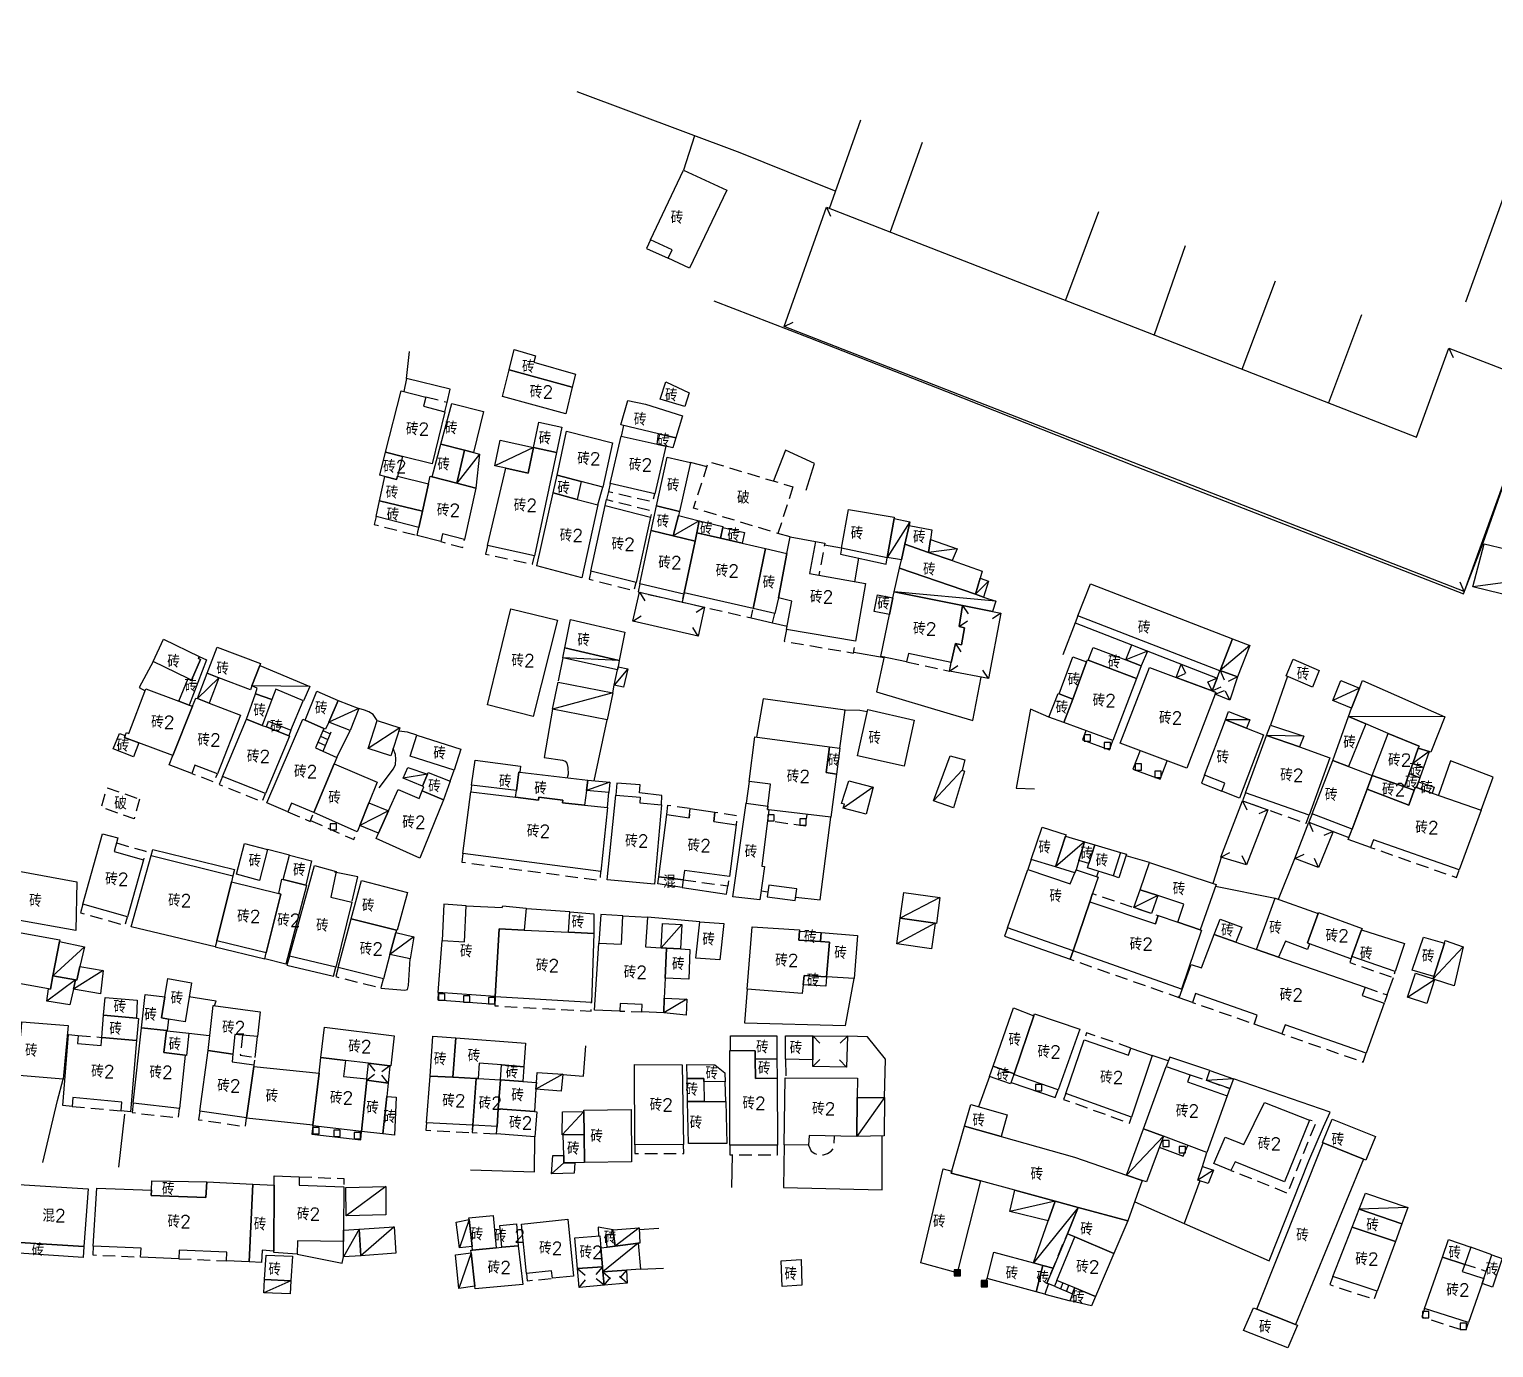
# Model space of a CAD drawing. Header units: millimetres. Extents: x 51 to 1261, y 60 to 1114.
# Drawn here: x 487.1 to 720, y 734.9 to 944.6 of the extents above; entities that cross this region are included whole.
import ezdxf

# ---------------------------------------------------------------- set-up
doc = ezdxf.new("R2010")
doc.units = ezdxf.units.MM
doc.linetypes.add('X5', pattern=[3, 2, -1])
doc.layers.add('JMD', color=6, linetype='Continuous')
doc.layers.get('0').off()
doc.styles.add('HZ', font='rs.shx', dxfattribs={"width": 0.8, "bigfont": 'hztxt.shx'})
doc.linetypes.add('443', pattern='A,9.4,[169,AAA.SHX,S=1,R=0,X=0,Y=0.15],0.6', length=10)

# ---------------------------------------------------------------- blocks, each defined once
blk = doc.blocks.new('gc291')
blk.add_lwpolyline([(-0.5, -0.5), (0.5, -0.5), (0.5, 0.5), (-0.5, 0.5), (-0.5, -0.5)])
blk = doc.blocks.new('*U16')
at = {"linetype": 'Continuous'}
for points in [[(0, 0), (0.5, 0.5), (-0.5, 0.5)], [(0, 0), (-0.5, 0.5), (-0.5, -0.5)], [(0, 0), (-0.5, -0.5), (0.5, -0.5)], [(0, 0), (0.5, -0.5), (0.5, 0.5)]]:
    blk.add_solid(points, dxfattribs=at)
blk = doc.blocks.new('gc002')
blk.add_lwpolyline([(-0.5, -0.5), (0.5, -0.5), (0.5, 0.5), (-0.5, 0.5), (-0.5, -0.5)])
at = {"linetype": 'Continuous'}
blk.add_blockref('*U16', (0, 0), dxfattribs=at)

msp = doc.modelspace()

# ---------------------------------------------------------------- linework, layer by layer
at = {"layer": 'JMD', "color": 6, "linetype": '443', "flags": 128}
for points in [[(596, 901.44), (611.07, 895.61), (632.96, 887.04), (663.25, 875.03), (715.18, 854.84), (718.28, 862.95), (729.06, 893.54), (738.21, 919.08), (744.7, 937.67), (724.79, 944.64)], [(574.17, 934.75), (600.1, 925.05), (615.35, 918.88)], [(614.39, 916.15), (619.36, 930.25)], [(592.89, 927.7), (591.16, 922.23)], [(629.1, 926.64), (624, 912.41)], [(722.4, 920.5), (715.5, 901.22)], [(657.12, 915.61), (651.89, 901.53)], [(670.9, 910.18), (665.98, 896.04)], [(679.98, 890.58), (685.26, 904.64)], [(698.92, 899.21), (693.71, 885.23)], [(547.12, 889.1), (547.59, 893.37)], [(553.57, 885.26), (554.06, 887.4), (547.12, 889.1), (546.69, 887.04)], [(581.62, 881.63), (581.26, 879.93)], [(594.89, 875.04), (592.25, 875.73)], [(610.64, 871.35), (611.99, 875.59), (607.37, 877.67), (605.44, 872.79)], [(577.53, 868.97), (578.34, 871.81)], [(579.21, 871.1), (578.93, 869.85)], [(608.1, 863.91), (606.16, 864.45)], [(616.27, 862.13), (613.55, 862.59)], [(618.4, 856.76), (619.01, 860.52)], [(605.29, 850.25), (607.64, 849.71)], [(653.41, 850.22), (651.48, 845.16)], [(618.23, 845.57), (623.07, 844.72)], [(506.81, 844.08), (504.59, 839.95), (505.56, 839.43)], [(571.98, 844.68), (571.24, 840.98)], [(623.04, 844.85), (621.85, 839.23), (633.55, 835.76), (637.17, 834.68), (638.49, 841.59)], [(687.16, 841.72), (684.48, 833.94)], [(579.91, 839.11), (580.15, 840.29)], [(528.73, 833.17), (530.69, 837.8)], [(542.46, 834.69), (541.82, 835.65), (541.12, 836.05), (540.41, 836.35), (539.54, 836.61)], [(570.35, 836.48), (569.02, 828.81), (571.91, 828.38), (572.34, 828.22), (572.61, 827.89), (572.75, 827.22), (572.8, 826.17), (572.68, 825.58)], [(616.03, 830.27), (616.86, 836.32), (603.82, 838.14), (602.77, 832.03)], [(620.36, 836.09), (619.17, 836.31), (616.71, 836.34)], [(649.26, 835.22), (646.34, 836.52), (644.03, 823.95), (646.98, 823.82)], [(576.97, 825.12), (579.04, 834.8)], [(536.03, 828.81), (538.17, 833.08)], [(548.77, 832.34), (547.28, 832.84), (545.89, 833.01)], [(542.79, 824.01), (545.06, 827.01), (545.35, 827.71), (545.44, 828.52), (545.38, 829.28), (545, 830.22)], [(554.05, 825.03), (554.67, 826.82)], [(717.95, 820.43), (719.9, 825.67), (713.1, 828.27), (711.17, 822.82)], [(557.44, 824.4), (557.34, 823.37)], [(587.63, 821.3), (587.72, 822.77), (584.16, 823.2), (584.26, 824.47), (580.54, 824.74), (580.38, 822.83)], [(601.57, 824.99), (601.14, 821.52)], [(579.08, 820.85), (579.3, 823.24)], [(608.99, 806.62), (612.87, 806.18), (614.56, 819.3)], [(528.49, 813.28), (525.01, 814.16)], [(646.43, 812.57), (645.89, 810.98)], [(665.24, 812.09), (661.53, 813.19)], [(676.69, 813.04), (675.33, 808.75)], [(685.75, 806.26), (688.35, 812.76)], [(538.45, 805.95), (539.37, 809.81), (535.67, 810.59)], [(656.89, 809.87), (657.15, 810.69)], [(590.96, 808.15), (597.98, 807.09), (598.19, 808.36)], [(675.74, 808.36), (685.23, 806.44)], [(603.49, 807.58), (604.57, 807.46)], [(556.6, 805.2), (553.03, 805.47), (552.79, 799.72)], [(573.09, 804.27), (566.22, 804.76)], [(581.5, 803.6), (578.01, 803.83), (577.71, 799.26)], [(593.74, 802.66), (585.41, 803.42)], [(543.05, 792.14), (546.82, 791.82), (547.26, 791.93), (547.45, 792.52), (547.69, 796.76)], [(601.28, 791.98), (600.87, 786.61), (616.89, 786.2), (618.29, 793.68)], [(703.02, 791.04), (704.01, 793.8)], [(516.58, 789.34), (516.84, 790.06), (512.49, 790.73)], [(512.51, 784.94), (515.75, 784.58)], [(523.03, 781.1), (523.43, 784.41)], [(571.9, 778.4), (575.25, 778.13), (575.63, 782.94)], [(623.1, 774.71), (623.29, 780.84), (620.42, 784.4), (617.23, 784.49)], [(607.36, 780.82), (607.4, 778.16)], [(668.22, 780.54), (665.69, 781.41)], [(674.85, 779.02), (668.45, 781.17), (667.9, 779.68)], [(639.8, 778.06), (638.07, 773.26)], [(662.89, 758.13), (684.25, 748.74), (690.57, 764.66), (692.92, 770.07), (693.98, 772.4), (678.57, 777.7)], [(489.27, 764.4), (491.62, 774.23), (492.5, 777.62)], [(597.86, 774.09), (597.78, 777.23)], [(502.3, 772.09), (501.31, 763.67)], [(557.27, 763.2), (567.48, 762.9), (567.51, 768.48)], [(622.74, 760.05), (622.74, 768.6)], [(607.13, 767.21), (607.04, 760.44), (622.74, 760.05)], [(598.88, 765.62), (598.78, 760.41)], [(673.65, 763.77), (674.35, 765.97)], [(673.22, 761.49), (670.77, 754.67)], [(579.97, 753.68), (577.6, 754.1), (577.62, 752.71)], [(587.23, 753.88), (584.09, 753.69)], [(529.74, 749.79), (536.87, 748.36), (537.07, 749.38)], [(719.69, 749.71), (716.32, 750.9)], [(584.25, 747.45), (587.95, 747.61)], [(638.99, 745.13), (639.42, 745.92)], [(648.6, 743.46), (652.63, 742.41)]]:
    msp.add_lwpolyline(points, dxfattribs=at)
at = {"layer": 'JMD', "color": 6, "linetype": 'Continuous', "flags": 128}
for points in [[(598.02, 919.07), (592.12, 906.62), (588.69, 908.21), (589.33, 909.56), (585.9, 911.15), (591.16, 922.23)], [(573.45, 887.7), (563.43, 890.48), (564.22, 893.72), (567.64, 892.72), (567.34, 891.67), (573.96, 889.77)], [(573.45, 887.7), (572.42, 883.45), (562.4, 886.23), (563.43, 890.48)], [(546.46, 876.71), (543.79, 877.37), (546.25, 887.15), (550.18, 886.14), (549.82, 884.68), (553.21, 883.8), (551.19, 875.54)], [(592.06, 886.8), (591.36, 884.62), (587.45, 885.8), (588.33, 888.58)], [(557.76, 877.3), (556.32, 877.68), (552.55, 878.66), (554.31, 885.11), (559.35, 883.83)], [(589.94, 879.65), (587.19, 880.3), (581.18, 881.74), (582.31, 885.58), (585.09, 884.99), (590.97, 883.13)], [(570.96, 877.31), (567.3, 878.09), (568.14, 882.14), (571.81, 881.36)], [(574.87, 872.71), (571.05, 873.7), (572.56, 880.73), (579.85, 878.84), (578.34, 871.81)], [(589.94, 879.65), (589.47, 878.08), (588.34, 878.33), (586.97, 878.64), (587.19, 880.3)], [(556.32, 877.68), (555.12, 872.42), (551.19, 873.45), (552.55, 878.66)], [(570.96, 877.31), (567.44, 860.9), (560, 862.52), (562.92, 874.81), (566.45, 874.04), (567.3, 878.09)], [(567.3, 878.09), (566.45, 874.04), (562.92, 874.81), (561.16, 875.19), (561.98, 879.3)], [(586.97, 878.64), (588.34, 878.33), (586.59, 870.77), (579.5, 872.37), (581.26, 879.93)], [(546.46, 876.71), (545.68, 873.56), (545.54, 873.03), (543.67, 873.49), (542.88, 873.69), (543.79, 877.37)], [(557.76, 877.3), (558.73, 877.05), (558.12, 871.64), (555.12, 872.42), (556.32, 877.68)], [(590.53, 867.96), (586.86, 868.82), (588.57, 876.59), (592.25, 875.73)], [(550.6, 872.36), (549.64, 868.01), (542.81, 869.61), (543.67, 873.49), (545.54, 873.03), (545.68, 873.56)], [(551.19, 873.45), (555.12, 872.42), (558.12, 871.64), (556.33, 863.5), (552.84, 864.41), (552.56, 863.14), (548.79, 864.12), (549.07, 865.39), (549.64, 868.01), (550.6, 872.36), (550.86, 873.53)], [(574.87, 872.71), (574.26, 869.86), (570.45, 870.89), (571.05, 873.7)], [(574.26, 869.86), (577.53, 868.97), (574.99, 857.36), (567.84, 859.3), (570.45, 870.89)], [(549.64, 868.01), (549.07, 865.39), (542.27, 867.16), (542.81, 869.61)], [(585.91, 867.06), (583.6, 856.62), (576.41, 858.43), (578.71, 868.88)], [(590.53, 867.96), (590.36, 867.31), (589.52, 864.06), (586, 864.89), (586.86, 868.82)], [(593.66, 866.47), (593.26, 864.53), (592.99, 863.24), (589.52, 864.06), (590.36, 867.31)], [(597.39, 865.39), (597.03, 863.68), (593.26, 864.53), (593.66, 866.47), (597.42, 865.56)], [(624.62, 866.8), (623.53, 860.6), (623.52, 860.57), (616.27, 862.13), (617.41, 868.28), (624.67, 867.06)], [(627.02, 865.69), (626.35, 862.73), (625.79, 860.27), (623.53, 860.6), (624.62, 866.8), (627.15, 866.29)], [(589.52, 864.06), (592.99, 863.24), (591.26, 854.98), (591.22, 854.78), (584.22, 856.41), (586, 864.89)], [(597.03, 863.68), (600.49, 862.89), (604.21, 862.05), (602.21, 852.49), (591.26, 854.98), (592.99, 863.24), (593.26, 864.53)], [(600.49, 862.89), (597.03, 863.68), (597.39, 865.39), (600.85, 864.59)], [(606.27, 854.22), (607.6, 861.28), (608.1, 863.91), (612.13, 863.16), (611.19, 858.05), (620.09, 856.46), (618.52, 847.29), (607.54, 849.17), (608.4, 853.68)], [(630.41, 863.47), (630.12, 861.42), (626.35, 862.73), (627.02, 865.69), (630.62, 865)], [(607.6, 861.28), (606.27, 854.22), (605.65, 851.7), (602.21, 852.49), (604.21, 862.05)], [(630.12, 861.42), (633.89, 860.12), (638.66, 858.47), (638.32, 857.33), (637.57, 854.78), (625.49, 858.93), (625.79, 860.27), (626.35, 862.73)], [(633.89, 860.12), (630.12, 861.42), (630.41, 863.47), (634.67, 861.98)], [(736.22, 858.56), (734.43, 851.62), (716.67, 855.95), (718.46, 862.8)], [(637.57, 854.78), (638.87, 854.33), (640.82, 853.66), (640.27, 852.02), (635.52, 852.97), (624.63, 855.14), (625.49, 858.93)], [(638.87, 854.33), (637.57, 854.78), (638.32, 857.33), (639.63, 856.85)], [(624.44, 854.21), (623.89, 851.56), (621.44, 852.05), (621.99, 854.7)], [(635.52, 852.97), (634.98, 849.62), (635.82, 849.44), (635.36, 846.73), (634.37, 846.92), (633.72, 843.92), (626.91, 845.37), (626.62, 844), (622.52, 844.88), (623.89, 851.56), (624.44, 854.21), (624.63, 855.14)], [(678.46, 847.66), (676.47, 842.63), (676.44, 842.57), (653.85, 851.33), (655.87, 856.43)], [(571.14, 850.67), (567.26, 835.34), (560, 837.2), (563.72, 852.48)], [(580.94, 844.22), (572.3, 846.27), (573.21, 850.77), (581.85, 848.72)], [(514.16, 844.88), (514.05, 844.55), (514.37, 844.39), (512.94, 841.1), (512.38, 841.37), (506.81, 844.08), (508.47, 847.62)], [(679.21, 841.62), (676.47, 842.63), (678.46, 847.66), (681.19, 846.61)], [(523.79, 843.45), (522.53, 840.19), (522.29, 839.58), (517.29, 841.48), (515.41, 842.2), (517.01, 846.36), (523.9, 843.74)], [(580.94, 844.22), (580.75, 843.25), (580.65, 842.76), (571.98, 844.68), (572.3, 846.27)], [(661.49, 844.32), (663.94, 843.39), (663.16, 841.36), (655.49, 844.27), (656.26, 846.31)], [(663.94, 843.39), (661.49, 844.32), (662.41, 846.72), (664.94, 845.74)], [(512.56, 837.15), (510.91, 837.77), (512.38, 841.37), (512.94, 841.1), (514.37, 844.39), (514.05, 844.55), (514.16, 844.88), (515.32, 844.32)], [(525.69, 838.03), (523.12, 838.95), (523.39, 839.81), (522.53, 840.19), (523.79, 843.45), (531.76, 840.08), (530.71, 837.84), (526.36, 839.68)], [(580.65, 842.76), (580.75, 843.25), (582.28, 842.91), (581.61, 840), (580.15, 840.29)], [(655.24, 844), (653.04, 838.09), (650.9, 838.92), (653.07, 844.84)], [(655.49, 844.27), (663.16, 841.36), (659.43, 831.49), (651.64, 834.35), (653.04, 838.09), (655.24, 844), (655.36, 844.32)], [(669.47, 841.54), (675.18, 839.39), (675.79, 839.16), (675.67, 838.86), (671.17, 827.11), (660.59, 831.1), (665.26, 843.13)], [(692.23, 842.64), (691.17, 839.97), (686.97, 841.81), (688.1, 844.44)], [(517.29, 841.48), (515.74, 837.47), (513.86, 838.18), (515.41, 842.2)], [(579.91, 839.11), (579.04, 834.8), (570.35, 836.48), (571.2, 840.79)], [(698.64, 839.82), (697.38, 836.63), (694.39, 837.9), (695.66, 841.08)], [(709.72, 829.74), (707.98, 830.29), (708.09, 830.6), (703.18, 832.62), (699.62, 834.15), (696.87, 835.34), (697.38, 836.63), (698.64, 839.82), (699.13, 841.06), (712.18, 835.27), (709.96, 829.66)], [(510.91, 837.77), (512.56, 837.15), (513.1, 836.95), (509.98, 829.1), (504.54, 831.13), (502.27, 831.97), (502.39, 832.3), (502.57, 832.81), (502.95, 832.62), (505.67, 839.72)], [(513.86, 838.18), (515.74, 837.47), (520.74, 835.56), (517.04, 826.23), (513.48, 827.58), (512.96, 826.28), (509.4, 827.64), (509.98, 829.1), (513.1, 836.95), (513.62, 838.27)], [(525.69, 838.03), (524.19, 833.91), (521.66, 834.92), (523.12, 838.95)], [(536.25, 837.88), (534.74, 834.45), (534.25, 833.31), (533.97, 833.44), (531, 834.77), (532.85, 839.34)], [(650.9, 838.92), (653.04, 838.09), (651.64, 834.35), (649.26, 835.22), (650.72, 838.99)], [(534.74, 834.45), (536.25, 837.88), (539.54, 836.61), (538.17, 833.08)], [(627.84, 834.77), (626.21, 827.43), (618.81, 829.08), (620.44, 836.42)], [(680.68, 833.45), (677.31, 834.78), (677.82, 836.14), (681.19, 834.81)], [(524.19, 833.91), (524.83, 833.66), (528.38, 832.25), (528.52, 832.19), (524.71, 823.09), (517.85, 825.81), (521.66, 834.92)], [(528.38, 832.25), (524.83, 833.66), (525.18, 834.58), (528.73, 833.17)], [(531, 834.77), (533.97, 833.44), (532.66, 830.35), (536.03, 828.81), (535.62, 827.82), (532.37, 820.04), (528.83, 821.57), (528.24, 820.19), (524.93, 821.62), (530.65, 834.93)], [(546.05, 833.53), (544.63, 829.07), (541.04, 830.23), (542.46, 834.69)], [(680.68, 833.45), (683.36, 832.4), (679.55, 822.35), (676.76, 823.45), (677.24, 824.72), (673.98, 826), (677.31, 834.78)], [(689.07, 830.49), (683.84, 832.33), (684.48, 833.94), (689.8, 832.18)], [(699.62, 834.15), (696.88, 827.38), (694.37, 828.33), (696.87, 835.34)], [(502.39, 832.3), (502.27, 831.97), (504.54, 831.13), (503.73, 828.9), (500.46, 830.17), (501.49, 832.6)], [(555.76, 830.15), (554.67, 826.82), (547.68, 829), (548.77, 832.34)], [(614.38, 830.5), (613.84, 826.4), (615.49, 826.17), (614.56, 819.3), (604.71, 820.51), (604.48, 820.54), (604.55, 821.07), (605, 824.56), (601.57, 824.99), (602.5, 832.07)], [(689.07, 830.49), (693.93, 828.78), (690.61, 819.66), (680.52, 823.21), (683.84, 832.33)], [(707.98, 830.29), (707.1, 827.83), (706.54, 826.25), (705.79, 824.14), (700.66, 825.96), (703.18, 832.62), (708.09, 830.6)], [(615.49, 826.17), (613.84, 826.4), (614.38, 830.5), (616.03, 830.27)], [(635.84, 826.64), (634.07, 820.79), (630.91, 821.9), (633.56, 829.07), (635.86, 828.43), (635.45, 826.78)], [(709.72, 829.74), (708.82, 827.22), (707.1, 827.83), (707.98, 830.29)], [(541.14, 821.61), (539.67, 818.01), (539.26, 817), (532.37, 820.04), (535.62, 827.82), (542.47, 824.88)], [(550.45, 826.14), (549.67, 824.25), (546.56, 825.54), (547.31, 827.24)], [(565.13, 826.45), (564.95, 826.47), (564.59, 823.56), (557.44, 824.4), (558.04, 828.4), (565.25, 827.43)], [(696.88, 827.38), (700.66, 825.96), (699.84, 823.77), (697.44, 817.42), (691.08, 819.83), (694.37, 828.33)], [(708.82, 827.22), (708.22, 825.55), (706.54, 826.25), (707.1, 827.83)], [(552.97, 822.05), (549.61, 823.48), (549.88, 824.16), (549.67, 824.25), (550.45, 826.14), (550.55, 826.4), (554.05, 825.03)], [(565.13, 826.45), (575.94, 825.2), (575.72, 823.54), (575.41, 821.23), (571.92, 821.59), (571.97, 822.04), (568.16, 822.5), (568.11, 822.04), (564.46, 822.49), (564.59, 823.56), (564.95, 826.47)], [(575.72, 823.54), (575.94, 825.2), (579.46, 824.91), (579.3, 823.24)], [(621.3, 824.11), (620.17, 819.8), (616.55, 820.73), (616.77, 821.38), (616.28, 821.49), (617.44, 825.11)], [(705.79, 824.14), (707.33, 823.6), (706.47, 821.24), (699.84, 823.77), (700.66, 825.96)], [(708.22, 825.55), (708.01, 824.95), (707.69, 824.04), (707.51, 824.11), (707.33, 823.6), (705.79, 824.14), (706.54, 826.25)], [(710.2, 823.16), (707.69, 824.04), (708.01, 824.95), (710.49, 824.08)], [(549.61, 823.48), (552.97, 822.05), (549.22, 812.8), (542.28, 815.91), (542.66, 816.75), (544.25, 820.33), (545.76, 823.74), (549.14, 822.31)], [(564.46, 822.49), (568.11, 822.04), (568.16, 822.5), (571.97, 822.04), (571.92, 821.59), (575.41, 821.23), (579.08, 820.85), (578.03, 810.67), (556.09, 813.56), (557.34, 823.37)], [(587.63, 821.3), (586.55, 808.68), (579.01, 809.36), (580.38, 822.83), (584.28, 822.5), (584.2, 821.59)], [(707.69, 824.04), (710.2, 823.16), (717.95, 820.43), (714.48, 810.93), (700.86, 815.73), (700.4, 814.51), (696.82, 815.77), (697.44, 817.42), (699.84, 823.77), (706.47, 821.24), (707.33, 823.6), (707.51, 824.11)], [(544.25, 820.33), (542.66, 816.75), (539.67, 818.01), (541.14, 821.61)], [(591.11, 809.33), (587.24, 809.84), (588.48, 819.75), (592.04, 819.22), (592.23, 820.71), (596.14, 820.13), (595.95, 818.64), (599.51, 818.11), (598.45, 809.87), (591.29, 810.82)], [(604.55, 821.07), (604.48, 820.54), (604.71, 820.51), (603.6, 811.53), (604.02, 811.48), (603.3, 806.16), (599, 806.64), (601.14, 821.52)], [(651.91, 816.28), (650.27, 811.42), (646.43, 812.57), (648.18, 817.74), (652, 816.53)], [(505.29, 812.54), (502.74, 803.46), (495.64, 805.46), (498.79, 816.68), (501.22, 816.04), (500.61, 813.86)], [(525.01, 814.16), (523.74, 809.25), (520.1, 810.23), (521.37, 815.14)], [(654.9, 815.4), (654.03, 812.44), (653.59, 810.96), (653.39, 810.48), (650.27, 811.42), (651.91, 816.28)], [(656.56, 814.91), (655.61, 811.97), (654.03, 812.44), (654.9, 815.4)], [(655.61, 811.97), (656.56, 814.91), (660.64, 813.7), (659.44, 809.98), (655.38, 811.24)], [(519.27, 809.04), (516.93, 799.66), (516.69, 798.69), (503.34, 801.9), (506.52, 813.24), (519.5, 810)], [(531.08, 808.49), (527.49, 809.43), (528.49, 813.28), (532.03, 812.36)], [(494.71, 809.05), (494.54, 801.3), (485.07, 803.01), (485.23, 810.76)], [(538.43, 805.79), (535.86, 795.47), (528.5, 797.21), (532.51, 811.61), (535.94, 810.67), (535.08, 806.62)], [(653.39, 810.48), (653.59, 810.96), (657.08, 809.8), (656.19, 807.17), (655.74, 805.85), (653.1, 798.05), (642.67, 801.72), (645.89, 810.98), (652.65, 808.74)], [(673.3, 801.42), (669.75, 802.61), (670.7, 805.47), (666.56, 806.84), (663.74, 807.77), (665.24, 812.09), (675.82, 808.59)], [(526.79, 807.16), (527.15, 807.07), (524.82, 797.73), (516.93, 799.66), (519.27, 809.04)], [(527.49, 809.43), (531.08, 808.49), (531.23, 808.45), (527.93, 795.94), (524.58, 796.76), (524.82, 797.73), (527.15, 807.07), (526.79, 807.16), (527.28, 809.48)], [(545.51, 801.37), (538.33, 803.15), (539.97, 809.23), (547.26, 807.31), (545.65, 801.34)], [(591.11, 809.33), (590.96, 808.15), (587.09, 808.7), (587.24, 809.84)], [(631.15, 802.44), (625.61, 803.24), (626.16, 807.33), (631.93, 806.55), (631.38, 802.41)], [(669.75, 802.61), (673.3, 801.42), (673.52, 801.35), (670.34, 791.98), (653.1, 798.05), (655.74, 805.85), (666.17, 802.34), (666.62, 803.67)], [(666.56, 806.84), (665.58, 804.02), (662.77, 804.96), (663.74, 807.77)], [(692.05, 804.02), (690.34, 799.31), (690.7, 799.18), (690.34, 798.29), (686.84, 799.59), (685.76, 797.06), (682.25, 798.28), (685.23, 806.44)], [(565.83, 801.36), (561.84, 801.55), (561.23, 790.78), (552.17, 791.44), (552.79, 799.72), (556.35, 799.47), (556.6, 805.2), (562.32, 804.93), (562.43, 805.23), (566.15, 804.87)], [(576.88, 800.83), (572.88, 801.02), (573.09, 804.27), (576.92, 803.94)], [(587.6, 798.55), (588.45, 798.5), (588.24, 793.72), (588.1, 790.52), (588, 788.19), (584.51, 788.33), (584.56, 789.53), (581.06, 789.68), (581.01, 788.48), (577.02, 788.64), (577.71, 799.26), (581.28, 799.1), (581.5, 803.6), (585.41, 803.42), (585.09, 798.69)], [(698.95, 801.4), (697.41, 797.16), (697.27, 796.76), (690.7, 799.18), (690.34, 799.31), (692.05, 804.02), (692.1, 804.18), (699.03, 801.63)], [(491.93, 799.54), (490.9, 794.1), (490.5, 791.95), (490.2, 792), (483.71, 793.16), (485.24, 801.05), (491.97, 799.79)], [(545.51, 801.37), (545.41, 800.98), (544.47, 797.47), (543.44, 793.59), (536.26, 795.4), (538.33, 803.15)], [(544.47, 797.47), (545.41, 800.98), (548.28, 800.27), (547.69, 796.76)], [(565.83, 801.36), (572.88, 801.02), (576.88, 800.83), (576.5, 789.85), (561.22, 790.72), (561.23, 790.78), (561.84, 801.55)], [(590.69, 798.37), (588.45, 798.5), (587.6, 798.55), (587.8, 802.4), (590.89, 802.22)], [(597.57, 802.39), (596.95, 796.62), (593.12, 796.89), (593.74, 802.66)], [(609.59, 801.17), (609.48, 799.74), (612.91, 799.53), (614.34, 799.44), (613.91, 793.94), (610.32, 794.16), (610.17, 792.64), (610.03, 791.25), (601.28, 791.98), (602.05, 801.85), (609.61, 801.39)], [(613.03, 800.96), (612.91, 799.53), (609.48, 799.74), (609.59, 801.17)], [(613.91, 793.94), (614.34, 799.44), (612.91, 799.53), (613.03, 800.96), (618.82, 800.52), (618.29, 793.68)], [(631.15, 802.44), (630.6, 798.35), (625.07, 799.15), (625.61, 803.24)], [(678.99, 799.41), (675.51, 800.63), (676.47, 803.07), (679.92, 801.82)], [(697.41, 797.16), (698.95, 801.4), (705.77, 799.24), (704.32, 794.76)], [(495.18, 795.57), (494.7, 793.39), (494.48, 793.43), (490.9, 794.1), (491.93, 799.54), (495.89, 798.71)], [(678.99, 799.41), (682.25, 798.28), (685.76, 797.06), (699.53, 792.26), (699.06, 790.94), (702.55, 789.73), (699.7, 781.79), (686.79, 786.3), (686.29, 784.88), (681.88, 786.42), (682.38, 787.84), (672.56, 791.27), (672.06, 789.86), (669.98, 790.58), (671.89, 795.91), (673.52, 795.33), (675.51, 800.63)], [(712.13, 799.3), (710.46, 793.98), (706.98, 794.97), (708.79, 800.23)], [(710.57, 793.51), (710.34, 793.59), (710.46, 793.98), (712.13, 799.3), (712.24, 799.68), (715.11, 798.68), (713.7, 792.5)], [(590.69, 798.37), (592.15, 798.28), (592, 793.55), (588.24, 793.72), (588.45, 798.5)], [(494.48, 793.43), (494.16, 791.95), (493.61, 789.45), (489.94, 790.05), (490.2, 792), (490.5, 791.95), (490.9, 794.1)], [(494.16, 791.95), (494.48, 793.43), (494.7, 793.39), (495.18, 795.57), (498.88, 794.94), (498.47, 791.24)], [(613.91, 793.94), (613.79, 792.42), (610.17, 792.64), (610.32, 794.16)], [(710.34, 793.59), (710.57, 793.51), (709.34, 789.7), (706.28, 790.69), (707.51, 794.5)], [(509.26, 787.2), (508.17, 787.39), (508.71, 790.75), (509.16, 793.64), (512.91, 792.99), (511.92, 786.74)], [(504.19, 787.35), (498.96, 787.84), (499.21, 790.66), (504.3, 790.2)], [(508.71, 790.75), (508.17, 787.39), (509.26, 787.2), (509.05, 785.35), (508.93, 785.36), (504.98, 785.82), (505.57, 791.11)], [(519.49, 781.61), (515.57, 782.18), (516.37, 789.37), (523.82, 788.36), (523.43, 784.41), (519.83, 784.73)], [(588, 788.19), (588.1, 790.52), (591.67, 790.38), (591.6, 787.8)], [(504.19, 787.35), (504.5, 787.32), (504.17, 783.82), (498.65, 784.29), (498.96, 787.84)], [(646.87, 787.72), (643.71, 778.49), (640.37, 779.7), (643.61, 789.01)], [(643.67, 778.37), (643.71, 778.49), (646.87, 787.72), (646.98, 788.05), (654.17, 785.6), (650.7, 775.97)], [(485.51, 778.21), (485.16, 778.24), (485.18, 778.53), (485.88, 785.81), (485.97, 786.79), (493.32, 786.17), (492.5, 777.62)], [(498.65, 784.29), (504.17, 783.82), (503.21, 772.45), (501.72, 772.59), (501.84, 773.98), (494.06, 774.71), (493.94, 773.31), (492.45, 773.45), (493.39, 784.74), (494.89, 784.61), (494.78, 783.32), (498.54, 782.99)], [(508.93, 785.36), (508.55, 781.91), (511.9, 781.45), (511.02, 773), (503.66, 773.81), (504.98, 785.82)], [(509.05, 785.35), (512.51, 784.94), (512.13, 781.41), (511.9, 781.45), (508.55, 781.91), (508.93, 785.36)], [(544.45, 779.79), (541.06, 780.19), (537.43, 780.61), (533.51, 781.07), (534.07, 785.93), (545.17, 784.56), (544.61, 779.77)], [(554.93, 784.2), (554.47, 777.95), (550.85, 778.13), (551.3, 784.46)], [(565.75, 779.62), (562.19, 779.91), (558.67, 780.21), (558.48, 777.74), (558.17, 777.76), (554.47, 777.95), (554.93, 784.2), (566.03, 783.39)], [(606.01, 780.87), (602.57, 780.85), (602.55, 782.17), (598.64, 782.18), (598.61, 784.55), (605.98, 784.53)], [(611.73, 784.52), (611.7, 780.74), (607.36, 780.82), (607.38, 784.55)], [(654.86, 783.88), (661.9, 781.45), (662.29, 782.59), (665.69, 781.41), (662.36, 771.61), (651.92, 775.37)], [(519.49, 781.61), (519.37, 780.42), (522.86, 779.91), (522.82, 779.64), (521.68, 771.5), (514.23, 772.58), (515.57, 782.18)], [(537.43, 780.61), (537.12, 778.06), (540.81, 777.71), (540.79, 777.47), (539.97, 769.3), (532.22, 770.21), (532.23, 770.31), (533.21, 778.59), (533.51, 781.07)], [(594.41, 777.27), (594.4, 777.77), (591.75, 777.77), (591.7, 780), (596.11, 779.94), (597.72, 778.64), (597.8, 777.23)], [(598.64, 782.18), (602.55, 782.17), (602.57, 780.85), (602.61, 777.77), (606.03, 777.8), (606.08, 767.14), (598.53, 767.14), (598.5, 782.18)], [(606.03, 777.8), (602.61, 777.77), (602.57, 780.85), (606.01, 780.87)], [(533.21, 778.59), (532.23, 770.31), (521.67, 771.42), (521.68, 771.5), (522.82, 779.64)], [(554.47, 777.95), (558.17, 777.76), (557.65, 770.34), (550.29, 770.71), (550.85, 778.13)], [(558.48, 777.74), (562.03, 777.56), (561.71, 772.93), (561.51, 770.14), (557.65, 770.34), (558.17, 777.76)], [(565.75, 779.62), (565.6, 777.28), (562.03, 777.56), (562.19, 779.91)], [(567.7, 776.08), (567.77, 777.1), (567.89, 778.72), (571.96, 778.43), (571.69, 775.76)], [(591.16, 767.24), (583.4, 767.22), (583.38, 779.96), (590.92, 779.93)], [(594.41, 777.27), (594.44, 774.09), (591.78, 774.09), (591.75, 777.77), (594.4, 777.77)], [(618.77, 774.73), (618.69, 768.54), (611.11, 768.67), (611.03, 767.14), (607.13, 767.21), (607.33, 777.88), (618.82, 777.78)], [(643.71, 778.49), (643.67, 778.37), (643.16, 776.88), (639.8, 778.06), (640.37, 779.7)], [(667.44, 768.56), (664.26, 769.76), (667.9, 779.68), (671.71, 778.35), (671.3, 777.22), (677.61, 775.02), (674.35, 765.97)], [(678.57, 777.7), (678.01, 776.15), (674.29, 777.45), (674.85, 779.02)], [(544.17, 777.03), (543.96, 774.91), (543.36, 768.95), (539.97, 769.3), (540.79, 777.47)], [(565.6, 777.28), (567.77, 777.1), (567.7, 776.08), (567.45, 772.5), (561.71, 772.93), (562.03, 777.56)], [(543.36, 768.95), (543.96, 774.91), (545.46, 774.77), (545.18, 768.76)], [(591.78, 774.09), (594.44, 774.09), (597.86, 774.09), (598.03, 767.43), (591.96, 767.43)], [(618.69, 768.54), (618.77, 774.73), (623.1, 774.71), (623.04, 768.61)], [(641.64, 768.53), (635.85, 770.17), (636.82, 773.62), (642.62, 771.98)], [(690.7, 771.15), (686.71, 761.32), (678.86, 764.48), (678.19, 763.13), (675.49, 764.22), (677.27, 768.43), (680.24, 767.27), (683.51, 773.92)], [(567.45, 772.5), (567.85, 772.47), (567.51, 768.48), (561.43, 768.94), (561.51, 770.14), (561.71, 772.93)], [(575.36, 768.86), (572.04, 768.8), (571.87, 768.8), (571.93, 772.46), (575.33, 772.52)], [(575.39, 764.38), (575.36, 768.86), (575.33, 772.52), (575.33, 772.69), (582.81, 772.8), (582.86, 764.48)], [(699.29, 764.9), (692.83, 767.51), (692.72, 767.55), (694.29, 771.29), (701.18, 768.51), (699.61, 764.77)], [(575.39, 764.38), (573.85, 764.36), (572.12, 764.33), (572.1, 765.53), (572.04, 768.8), (575.36, 768.86)], [(641.64, 768.53), (653.29, 765.23), (661.56, 762.4), (664.09, 761.53), (661.81, 755.1), (653.9, 757.24), (650.24, 758.24), (643.82, 759.98), (638.37, 761.46), (633.73, 762.72), (635.85, 770.17)], [(667.44, 768.56), (664.77, 761.3), (664.09, 761.53), (661.56, 762.4), (664.26, 769.76)], [(699.29, 764.9), (688.47, 738.64), (682.28, 741.06), (692.83, 767.51)], [(573.85, 764.36), (573.75, 762.68), (570.19, 762.61), (570.36, 765.5), (572.1, 765.53), (572.12, 764.33)], [(675.44, 763.19), (674.57, 761.06), (672.94, 761.59), (673.65, 763.77)], [(515.37, 761.32), (515.23, 758.84), (506.5, 759.14), (506.55, 760.01), (506.63, 761.46)], [(537.09, 753.62), (537.08, 751.82), (529.76, 751.93), (529.74, 749.79), (526.01, 750.08), (526.01, 750.29), (526.08, 760.77), (526.09, 762.27), (530.07, 762.11), (530.07, 760.81), (537.13, 760.53)], [(633.73, 762.72), (638.37, 761.46), (634.67, 746.84), (628.89, 748.44), (632.46, 763.37), (633.8, 763)], [(495.82, 751.03), (484.78, 751.71), (485.03, 755.06), (485.47, 760.88), (496.52, 760.21)], [(522.69, 760.94), (522.08, 748.58), (518.49, 748.74), (518.55, 750.14), (510.96, 750.47), (510.89, 749.08), (504.81, 749.35), (504.9, 750.74), (497.3, 751.08), (497.87, 760.33), (506.55, 760.01), (506.5, 759.14), (515.23, 758.84), (515.37, 761.32)], [(526.08, 760.77), (526.01, 750.29), (524.17, 750.43), (524.07, 748.49), (522.08, 748.58), (522.69, 760.94)], [(543.84, 756.08), (537.51, 755.92), (537.49, 760.43), (543.81, 760.59)], [(650.24, 758.24), (649.13, 755.09), (643.06, 756.59), (643.82, 759.98)], [(705.37, 754.64), (698.59, 756.99), (699.56, 759.49), (706.31, 757.21)], [(653.9, 757.24), (652.18, 753.07), (649.91, 747.58), (648.29, 748.02), (646.79, 748.42), (649.13, 755.09), (650.24, 758.24)], [(661.81, 755.1), (659.55, 749.94), (653.39, 752.56), (652.18, 753.07), (653.9, 757.24)], [(705.37, 754.64), (704.34, 751.83), (697.46, 754.11), (698.59, 756.99)], [(557.55, 751.03), (555.52, 750.82), (555.03, 754.89), (557.05, 755.32)], [(561.36, 750.81), (557.61, 750.46), (557.55, 751.03), (557.05, 755.32), (557.02, 755.57), (560.9, 755.97)], [(564.89, 751.14), (562.27, 750.9), (561.96, 754.38), (564.58, 754.63)], [(572.76, 755.36), (573.67, 746.33), (570.3, 745.98), (570.18, 747.17), (566.2, 746.76), (565.42, 754.6)], [(539.84, 749.57), (537.07, 749.38), (537.08, 751.82), (537.09, 753.62), (539.59, 753.79)], [(539.84, 749.57), (539.59, 753.79), (545.15, 754.17), (545.4, 749.95)], [(578, 750.81), (578.26, 747.81), (574.29, 747.51), (573.86, 752.43), (577.83, 752.72)], [(580.27, 751.09), (579.02, 750.94), (578.86, 752.94), (580.04, 753.1)], [(583.94, 751.55), (580.27, 751.09), (580.04, 753.1), (579.97, 753.68), (584.08, 753.98), (584.21, 751.58)], [(659.55, 749.94), (656.66, 743.06), (653.35, 744.44), (650.53, 745.62), (653.39, 752.56)], [(704.34, 751.83), (701.45, 743.94), (694.39, 746.27), (697.46, 754.11)], [(715.35, 748.18), (711.8, 749.32), (712.77, 752.16), (716.32, 750.9)], [(495.82, 751.03), (495.69, 749.3), (484.67, 750.03), (484.78, 751.71)], [(557.98, 744.73), (555.44, 744.36), (554.91, 749.68), (557.38, 750.03)], [(557.98, 744.73), (557.38, 750.03), (557.33, 750.44), (557.61, 750.46), (561.36, 750.81), (562.27, 750.9), (564.89, 751.14), (565.59, 744.98), (558.03, 744.28)], [(582.09, 747.27), (578.33, 746.99), (578.26, 747.81), (578, 750.81), (579.02, 750.94), (580.27, 751.09), (583.94, 751.55), (584.32, 747.44)], [(646.79, 748.42), (648.29, 748.02), (647.22, 743.81), (639.42, 745.92), (640.49, 750.12)], [(718.12, 745.17), (718.38, 745.94), (719.69, 749.71), (721.32, 749.13), (719.79, 744.55)], [(528.74, 745.57), (524.55, 745.76), (524.78, 749.67), (528.97, 749.48)], [(609.98, 744.87), (606.82, 744.65), (606.69, 748.75), (609.85, 748.97)], [(649.91, 747.58), (648.93, 745.21), (649.16, 745.12), (648.6, 743.46), (647.22, 743.81), (648.29, 748.02)], [(715.35, 748.18), (714.94, 747.05), (718.38, 745.94), (718.12, 745.17), (715.95, 738.92), (708.98, 741.16), (711.8, 749.32)], [(528.74, 745.57), (528.61, 743.48), (524.43, 743.67), (524.55, 745.76)], [(656.66, 743.06), (656, 741.6), (652.63, 742.41), (653.35, 744.44)], [(682.28, 741.06), (688.47, 738.64), (688.78, 738.52), (687.22, 734.93), (680.2, 737.68), (681.76, 741.27)]]:
    msp.add_lwpolyline(points, close=True, dxfattribs=at)
for points in [[(613.87, 916.36), (707.69, 879.78), (712.85, 893.89), (727.27, 888.37), (715.29, 855.23), (607.13, 897.37), (613.87, 916.36)], [(613.87, 916.36), (614.54, 914.9)], [(607.13, 897.37), (608.58, 898.03)], [(712.85, 893.89), (713.51, 892.43)], [(594.5, 852.7), (593.46, 848.12), (583.07, 850.47), (584.14, 855.1), (594.5, 852.7)], [(584.14, 855.1), (584.99, 853.74)], [(715.29, 855.23), (714.63, 856.68)], [(594.5, 852.7), (593.15, 851.85)], [(640.27, 852.02), (641.58, 851.76), (639.66, 841.36), (633.43, 842.55), (633.72, 843.92), (634.37, 846.92), (635.36, 846.73), (635.82, 849.44), (634.98, 849.62), (635.52, 852.97), (640.27, 852.02)], [(635.52, 852.97), (636.43, 851.65)], [(583.07, 850.47), (584.42, 851.32)], [(634.98, 849.62), (636.31, 850.52)], [(641.58, 851.76), (640.26, 850.86)], [(593.46, 848.12), (592.61, 849.47)], [(634.37, 846.92), (635.26, 845.59)], [(633.43, 842.55), (634.76, 843.44)], [(676, 841.45), (675.18, 839.39), (669.47, 841.54), (670.3, 843.66), (676, 841.45)], [(670.3, 843.66), (670.94, 842.2)], [(639.66, 841.36), (638.76, 842.68)], [(669.47, 841.54), (670.93, 842.19)], [(676, 841.45), (674.53, 840.81)], [(675.18, 839.39), (674.54, 840.85)], [(679.21, 841.62), (678, 837.91), (675.67, 838.86), (675.79, 839.16), (675.18, 839.39), (676, 841.45), (676.44, 842.57), (676.47, 842.63), (679.21, 841.62)], [(676.47, 842.63), (677.12, 841.17)], [(679.21, 841.62), (677.77, 840.92)], [(675.18, 839.39), (676.65, 840.03)], [(675.67, 838.86), (677.14, 839.49)], [(678, 837.91), (677.33, 839.36)], [(533.97, 833.44), (532.66, 830.35)], [(533.05, 831.27), (534.24, 830.73)], [(533.44, 832.19), (534.63, 831.66)], [(533.83, 833.11), (535.02, 832.58)], [(533.85, 829.81), (535.16, 832.9)], [(532.66, 830.35), (533.85, 829.81)], [(684.06, 820.5), (680.65, 811.72), (676.58, 812.98), (680.04, 821.94), (684.06, 820.5)], [(680.04, 821.94), (680.71, 820.48)], [(684.06, 820.5), (682.6, 819.84)], [(694.43, 817.06), (692.13, 811.31), (688.35, 812.76), (690.57, 818.52), (694.43, 817.06)], [(690.57, 818.52), (691.22, 817.06)], [(694.43, 817.06), (692.96, 816.42)], [(676.58, 812.98), (678.02, 813.68)], [(680.65, 811.72), (679.96, 813.16)], [(688.35, 812.76), (689.81, 813.41)], [(692.13, 811.31), (691.49, 812.77)], [(611.7, 780.74), (611.73, 784.52), (617.23, 784.49), (617.08, 779.54), (611.7, 779.67), (611.7, 780.74)], [(611.73, 784.52), (612.85, 783.39)], [(617.23, 784.49), (616.08, 783.38)], [(544.45, 779.79), (544.17, 777.03), (540.79, 777.47), (540.81, 777.71), (541.06, 780.19), (544.45, 779.79)], [(541.06, 780.19), (542.07, 778.94)], [(611.7, 779.67), (612.85, 780.79)], [(617.08, 779.54), (615.98, 780.7)], [(540.79, 777.47), (542.04, 778.46)], [(544.17, 777.03), (543.18, 778.28)], [(544.45, 779.79), (543.2, 778.79)], [(578.33, 746.99), (578.52, 744.88), (574.55, 744.53), (574.29, 747.51), (578.26, 747.81), (578.33, 746.99)], [(574.29, 747.51), (575.51, 746.48)], [(578.26, 747.81), (577.22, 746.59)], [(574.55, 744.53), (575.58, 745.75)], [(578.52, 744.88), (577.29, 745.91)], [(578.52, 744.88), (578.33, 746.99), (582.09, 747.27), (582.2, 745.21), (578.52, 744.88)], [(578.33, 746.99), (579.55, 745.95)], [(578.52, 744.88), (579.54, 746.11)], [(582.2, 745.21), (580.99, 746.26)], [(582.09, 747.27), (581.03, 746.07)], [(650.53, 745.62), (650.15, 744.7)], [(653.35, 744.44), (650.53, 745.62)], [(651.45, 745.23), (651.08, 744.31)], [(650.15, 744.7), (653.01, 743.5)], [(652.37, 744.85), (652.02, 743.91)], [(653.29, 744.46), (652.96, 743.52)]]:
    msp.add_lwpolyline(points, dxfattribs=at)
at = {"layer": 'JMD', "color": 6}
for points in [[(585.9, 911.15), (585.26, 909.79), (588.69, 908.21)], [(567.3, 878.09), (561.16, 875.19)], [(558.73, 877.05), (555.12, 872.42)], [(593.66, 866.47), (589.52, 864.06)], [(627.15, 866.29), (623.53, 860.6)], [(616.27, 862.13), (616.09, 861.15), (623.35, 859.58), (623.52, 860.57)], [(634.67, 861.98), (630.12, 861.42)], [(639.63, 856.85), (637.57, 854.78)], [(736.22, 858.56), (716.67, 855.95)], [(640.82, 853.66), (624.63, 855.14)], [(601.9, 851.02), (605.29, 850.25), (605.65, 851.7)], [(653.85, 851.33), (653.41, 850.22), (676, 841.45), (676.44, 842.57)], [(664.94, 845.74), (661.49, 844.32)], [(681.19, 846.61), (676.47, 842.63)], [(580.94, 844.22), (571.98, 844.68)], [(582.28, 842.91), (580.15, 840.29)], [(517.29, 841.48), (513.86, 838.18)], [(531.76, 840.08), (522.53, 840.19)], [(579.91, 839.11), (570.35, 836.48)], [(698.64, 839.82), (694.39, 837.9)], [(539.54, 836.61), (534.74, 834.45)], [(546.05, 833.53), (541.04, 830.23)], [(681.19, 834.81), (677.31, 834.78)], [(712.18, 835.27), (696.87, 835.34)], [(655.13, 833.07), (654.57, 831.6), (658.88, 830.03), (659.43, 831.49)], [(689.8, 832.18), (683.84, 832.33)], [(663.73, 829.91), (662.6, 826.94), (666.94, 825.35), (668.03, 828.29)], [(709.72, 829.74), (707.1, 827.83)], [(635.45, 826.78), (630.91, 821.9)], [(550.45, 826.14), (546.56, 825.54)], [(579.46, 824.91), (575.72, 823.54)], [(673.98, 826), (673.5, 824.72), (676.76, 823.45), (677.24, 824.72)], [(621.3, 824.11), (616.55, 820.73)], [(544.25, 820.33), (539.67, 818.01)], [(691.08, 819.83), (690.57, 818.52), (696.95, 816.11), (697.44, 817.42)], [(654.9, 815.4), (650.27, 811.42)], [(506.52, 813.24), (506.79, 814.2), (519.75, 810.97), (519.5, 810)], [(660.64, 813.7), (661.6, 813.42), (660.39, 809.68), (659.44, 809.98)], [(604.71, 808.49), (604.47, 806.65), (608.92, 806.06), (609.16, 807.9), (604.71, 808.49)], [(631.93, 806.55), (625.61, 803.24)], [(666.56, 806.84), (662.77, 804.96)], [(590.89, 802.22), (587.6, 798.55)], [(631.15, 802.44), (625.07, 799.15)], [(642.67, 801.72), (642.21, 800.4), (652.65, 796.72), (653.1, 798.05)], [(495.89, 798.71), (490.9, 794.1)], [(516.93, 799.66), (516.69, 798.69), (524.58, 796.76), (524.82, 797.73)], [(548.28, 800.27), (544.47, 797.47)], [(715.11, 798.68), (710.34, 793.59)], [(528.5, 797.21), (528.1, 795.77), (535.5, 794.01), (535.86, 795.47)], [(498.88, 794.94), (494.16, 791.95)], [(494.48, 793.43), (489.94, 790.05)], [(706.28, 790.69), (710.57, 793.51)], [(552.17, 791.44), (552.09, 790.24), (561.16, 789.58)], [(591.67, 790.38), (588, 788.19)], [(571.96, 778.43), (567.7, 776.08)], [(678.57, 777.7), (674.29, 777.45)], [(643.25, 777.14), (650.26, 774.74), (650.7, 775.97)], [(623.1, 774.71), (618.69, 768.54)], [(575.33, 772.52), (571.87, 768.8)], [(532.22, 770.21), (532.06, 768.92), (539.84, 768), (539.97, 769.3)], [(667.44, 768.56), (661.56, 762.4)], [(666.8, 766.82), (670.6, 765.4), (671.34, 767.1)], [(572.12, 764.33), (570.19, 762.61)], [(675.44, 763.19), (672.94, 761.59)], [(543.81, 760.59), (537.51, 755.92)], [(650.24, 758.24), (643.06, 756.59)], [(653.9, 757.24), (646.79, 748.42)], [(706.31, 757.21), (698.59, 756.99)], [(557.05, 755.32), (555.52, 750.82)], [(539.59, 753.79), (537.07, 749.38)], [(545.15, 754.17), (539.84, 749.57)], [(584.08, 753.98), (580.27, 751.09)], [(557.38, 750.03), (555.44, 744.36)], [(583.94, 751.55), (578.33, 746.99)], [(528.74, 745.57), (524.43, 743.67)]]:
    msp.add_lwpolyline(points, dxfattribs=at)
at = {"layer": 'JMD', "color": 6, "linetype": 'X5', "flags": 128}
for points in [[(553.21, 883.8), (553.57, 885.26), (550.18, 886.14)], [(579.5, 872.37), (579.21, 871.1), (586.29, 869.5), (586.59, 870.77)], [(578.71, 868.88), (578.93, 869.85), (586.12, 868.04), (585.91, 867.06)], [(542.27, 867.16), (541.99, 865.89), (548.79, 864.12), (549.07, 865.39)], [(552.84, 864.41), (552.56, 863.14), (556.05, 862.23), (556.33, 863.5)], [(560, 862.52), (559.67, 861.16), (567.15, 859.54), (567.44, 860.9)], [(612.13, 863.16), (613.61, 862.89), (612.66, 857.78)], [(576.41, 858.43), (576.13, 857.16), (583.32, 855.35), (583.6, 856.62)], [(584.22, 856.41), (583.95, 855.14), (590.96, 853.51), (591.22, 854.78)], [(591.26, 854.98), (590.96, 853.51), (601.9, 851.02), (602.21, 852.49)], [(607.54, 849.17), (607.18, 847.3), (618.2, 845.41), (618.52, 847.29)], [(626.62, 844), (633.43, 842.55), (633.72, 843.92)], [(513.48, 827.58), (512.96, 826.28), (516.52, 824.92), (517.04, 826.23)], [(517.85, 825.81), (517.31, 824.52), (524.17, 821.8), (524.71, 823.09)], [(680.52, 823.21), (680.04, 821.94), (690.13, 818.34), (690.61, 819.66)], [(528.24, 820.19), (531.79, 818.65), (532.37, 820.04)], [(588.48, 819.75), (588.67, 821.24), (592.23, 820.71), (592.04, 819.22)], [(595.95, 818.64), (596.14, 820.13), (599.7, 819.59), (599.51, 818.11)], [(604.71, 820.51), (604.5, 818.78), (610.58, 817.94), (610.79, 819.76)], [(531.85, 818.79), (538.74, 815.75), (539.26, 817)], [(500.99, 815.21), (505.67, 813.89), (505.29, 812.54)], [(700.86, 815.73), (700.4, 814.51), (714.04, 809.71), (714.5, 810.92)], [(556.09, 813.56), (555.91, 812.17), (577.89, 809.27), (578.03, 810.67)], [(591.11, 809.33), (598.25, 808.39), (598.45, 809.87)], [(655.74, 805.85), (656.19, 807.17), (666.62, 803.67), (666.17, 802.34)], [(495.64, 805.46), (495.27, 804.11), (502.37, 802.11), (502.74, 803.46)], [(653.1, 798.05), (652.65, 796.72), (669.89, 790.65), (670.34, 791.98)], [(697.41, 797.16), (697.07, 796.22), (704.01, 793.8), (704.32, 794.76)], [(536.26, 795.4), (535.87, 793.95), (543.05, 792.14), (543.44, 793.59)], [(699.53, 792.26), (703.02, 791.04), (702.55, 789.73)], [(561.22, 790.72), (561.14, 789.32), (576.45, 788.45), (576.5, 789.85)], [(581.06, 789.68), (581.01, 788.48), (584.51, 788.33), (584.56, 789.53)], [(672.56, 791.27), (672.06, 789.86), (681.88, 786.42), (682.38, 787.84)], [(662.29, 782.59), (655.25, 785.01), (654.86, 783.88)], [(686.79, 786.3), (686.29, 784.88), (699.2, 780.37), (699.7, 781.79)], [(494.89, 784.61), (498.65, 784.29)], [(521.02, 784.62), (520.68, 781.44), (523.03, 781.1), (522.86, 779.91)], [(671.71, 778.35), (678.01, 776.15), (677.61, 775.02)], [(651.92, 775.37), (651.59, 774.43), (662.04, 770.66), (662.36, 771.61)], [(493.94, 773.31), (501.72, 772.59)], [(503.66, 773.81), (503.5, 772.32), (510.87, 771.51), (511.02, 773)], [(514.23, 772.58), (514.04, 771.19), (521.49, 770.11), (521.68, 771.5)], [(550.29, 770.71), (550.2, 769.52), (557.57, 769.14), (557.65, 770.34)], [(678.86, 764.48), (678.19, 763.13), (687.17, 759.52), (691.73, 770.76), (690.7, 771.15)], [(557.65, 770.34), (557.57, 769.14), (561.43, 768.94), (561.51, 770.14)], [(611.03, 767.14), (611.44, 766.18), (612.03, 765.8), (612.7, 765.61), (613.4, 765.61), (614.07, 765.81), (614.65, 766.19), (615.1, 766.72), (615.17, 768.6)], [(583.4, 767.22), (583.41, 765.82), (591.18, 765.84), (591.16, 767.24)], [(598.53, 767.14), (598.53, 765.62), (606.09, 765.62), (606.08, 767.14)], [(530.07, 762.11), (537.14, 761.84), (537.13, 760.53)], [(650.15, 744.7), (648.93, 745.21), (652.18, 753.07), (653.39, 752.56)], [(497.3, 751.08), (497.22, 749.68), (504.81, 749.35), (504.9, 750.74)], [(510.89, 749.08), (518.49, 748.74)], [(718.38, 745.94), (718.77, 747.07), (715.35, 748.18), (714.94, 747.05)], [(566.2, 746.76), (566.32, 745.57), (570.3, 745.98)], [(694.39, 746.27), (693.89, 744.96), (700.95, 742.63), (701.45, 743.94)], [(708.98, 741.16), (708.52, 739.84), (715.5, 737.59), (715.95, 738.92)]]:
    msp.add_lwpolyline(points, dxfattribs=at)
for points in [[(608.56, 871.85), (606.16, 864.45), (592.76, 868.49), (595.16, 875.88)], [(504.68, 822.2), (503.79, 819.07), (498.6, 820.88), (499.5, 824.01)]]:
    msp.add_lwpolyline(points, close=True, dxfattribs=at)

# ---------------------------------------------------------------- block references
at = {"layer": 'JMD', "color": 6}
for name, p in [('gc291', (655.36, 831.91)), ('gc291', (658.52, 830.72)), ('gc291', (663.47, 827.31)), ('gc291', (666.61, 826.15)), ('gc291', (605.07, 819.21)), ('gc291', (535.49, 817.78)), ('gc291', (610.15, 818.53)), ('gc291', (552.68, 790.72)), ('gc291', (556.68, 790.41)), ('gc291', (560.65, 790.12)), ('gc291', (647.63, 776.29)), ('gc291', (532.73, 769.44)), ('gc291', (536.06, 769.04)), ('gc291', (539.3, 768.64)), ('gc291', (667.87, 767.41)), ('gc291', (670.44, 766.41)), ('gc002', (634.67, 746.84)), ('gc002', (638.99, 745.13)), ('gc291', (709.15, 740.18)), ('gc291', (715.15, 738.31))]:
    msp.add_blockref(name, p, dxfattribs=at)

# ---------------------------------------------------------------- texts
at = {"layer": 'JMD', "color": 6, "style": 'HZ'}
for s, p in [('砖', (589.12, 913.7)), ('砖', (565.49, 889.97)), ('砖2', (566.72, 885.96)), ('砖', (588.21, 885.44)), ('砖', (583.26, 881.59)), ('砖2', (547.02, 880.06)), ('砖', (553.22, 880.21)), ('砖', (568.12, 878.61)), ('砖', (586.96, 878.29)), ('砖2', (543.4, 874.08)), ('砖', (552.03, 874.44)), ('砖2', (574.26, 875.34)), ('砖2', (582.47, 874.35)), ('砖', (588.52, 871.13)), ('砖', (543.82, 869.98)), ('砖', (571.09, 870.71)), ('破', (599.66, 869.17)), ('砖', (543.95, 866.47)), ('砖2', (551.93, 867.16)), ('砖2', (564.16, 867.93)), ('砖', (586.9, 865.38)), ('砖', (593.76, 864.27)), ('砖2', (571.48, 863.14)), ('砖2', (579.7, 861.75)), ('砖', (598.11, 863.23)), ('砖', (617.73, 863.5)), ('砖', (627.64, 862.89)), ('砖2', (587.15, 858.83)), ('砖2', (596.28, 857.51)), ('砖', (629.24, 857.73)), ('砖', (603.72, 855.66)), ('砖2', (611.26, 853.37)), ('砖', (621.97, 852.33)), ('砖2', (627.66, 848.29)), ('砖', (663.39, 848.5)), ('砖', (574.28, 846.5)), ('砖', (509.08, 843.1)), ('砖2', (563.79, 843.22)), ('砖', (658.63, 843)), ('砖', (516.89, 841.97)), ('砖', (688.66, 841.11)), ('砖', (511.81, 839.22)), ('砖', (652.21, 840.2)), ('砖2', (656.19, 836.89)), ('砖', (522.77, 835.29)), ('砖', (532.55, 835.65)), ('砖', (650.31, 835.75)), ('砖2', (666.75, 834.12)), ('砖2', (506.51, 833.44)), ('砖', (525.43, 832.7)), ('砖', (501.02, 829.74)), ('砖2', (513.87, 830.6)), ('砖', (620.55, 830.93)), ('砖', (696.05, 830.23)), ('砖2', (521.73, 828)), ('砖', (551.37, 828.51)), ('砖', (614.09, 827.35)), ('砖', (675.89, 827.85)), ('砖2', (703.16, 827.41)), ('砖2', (529.23, 825.59)), ('砖2', (607.57, 824.82)), ('砖2', (686.02, 825)), ('砖', (706.58, 825.84)), ('砖', (550.56, 823.25)), ('砖', (561.8, 824.03)), ('砖', (567.43, 822.91)), ('砖2', (702.2, 822.71)), ('砖', (705.88, 823.84)), ('砖', (708.3, 822.98)), ('破', (500.64, 820.54)), ('砖', (534.67, 821.43)), ('砖', (693.12, 821.88)), ('砖2', (546.44, 817.51)), ('砖2', (566.25, 816.11)), ('砖2', (707.5, 816.67)), ('砖2', (581.88, 814.54)), ('砖2', (591.8, 813.8)), ('砖', (600.88, 812.86)), ('砖', (647.58, 813.52)), ('砖', (522, 811.38)), ('砖', (654.25, 812.55)), ('砖', (656.69, 811.45)), ('砖2', (499.21, 808.47)), ('砖', (529.07, 809.92)), ('混', (587.92, 808.05)), ('砖', (649.33, 805.77)), ('砖', (668.94, 806.91)), ('砖', (487.12, 805.03)), ('砖2', (509.21, 805.07)), ('砖', (540.03, 804.26)), ('砖2', (520.19, 802.55)), ('砖2', (526.56, 801.93)), ('砖', (532.74, 801.09)), ('砖', (573.35, 801.63)), ('砖', (594.15, 798.89)), ('砖', (610.32, 799.29)), ('砖', (676.63, 800.31)), ('砖', (684.27, 800.74)), ('砖2', (693.23, 799.47)), ('砖2', (539.68, 797.38)), ('砖', (555.62, 797.01)), ('砖', (615.12, 796.74)), ('砖2', (662.08, 798.14)), ('砖', (698.7, 796.65)), ('砖2', (567.68, 794.72)), ('砖', (589.32, 794.97)), ('砖2', (605.73, 795.55)), ('砖', (708.55, 796.2)), ('砖2', (581.64, 793.67)), ('砖', (610.76, 792.37)), ('砖', (509.6, 789.53)), ('砖2', (685.93, 790.07)), ('砖', (500.53, 788.16)), ('砖', (505.42, 786.91)), ('砖2', (517.79, 784.86)), ('砖', (499.87, 784.68)), ('砖', (642.82, 782.93)), ('砖', (486.47, 781.2)), ('砖', (509.29, 782.21)), ('砖2', (537.85, 781.84)), ('砖', (556.85, 780.37)), ('砖', (602.69, 781.73)), ('砖', (608.04, 781.63)), ('砖2', (647.43, 781.01)), ('砖2', (496.98, 777.88)), ('砖', (551.46, 779.84)), ('砖', (562.87, 777.77)), ('砖', (602.99, 778.39)), ('砖2', (506.24, 777.74)), ('砖2', (517.02, 775.6)), ('砖', (594.64, 777.6)), ('砖', (640.96, 777.35)), ('砖2', (657.39, 776.93)), ('砖', (524.72, 773.98)), ('砖2', (534.93, 773.68)), ('砖2', (552.79, 773.23)), ('砖', (563.78, 774.11)), ('砖', (591.47, 774.99)), ('砖', (540.71, 772.12)), ('砖2', (558.59, 772.85)), ('砖2', (585.76, 772.56)), ('砖2', (600.52, 772.83)), ('砖2', (611.6, 771.95)), ('砖2', (669.43, 771.59)), ('砖', (543.42, 770.67)), ('砖2', (563.42, 769.71)), ('砖', (592.14, 769.76)), ('砖', (637.09, 770.11)), ('砖', (576.33, 767.59)), ('砖2', (682.47, 766.38)), ('砖', (694.18, 767.03)), ('砖', (572.63, 765.63)), ('砖', (646.32, 761.57)), ('砖', (508.22, 759.19)), ('混2', (489.22, 754.95)), ('砖2', (529.69, 755.2)), ('砖2', (509.11, 754)), ('砖', (522.83, 753.58)), ('砖', (630.82, 754.03)), ('砖', (654.23, 752.8)), ('砖', (699.7, 753.45)), ('砖', (557.31, 752)), ('砖', (561.02, 751.72)), ('2', (564.26, 751.74)), ('砖', (578.46, 751.48)), ('砖', (688.56, 751.83)), ('砖', (487.5, 749.52)), ('砖2', (568.19, 749.78)), ('砖2', (574.61, 749.12)), ('砖2', (697.96, 748.04)), ('砖', (712.77, 749.06)), ('砖', (525.16, 746.41)), ('砖2', (560.01, 746.71)), ('砖', (607.21, 745.66)), ('砖', (642.36, 745.79)), ('砖2', (653.58, 746.8)), ('砖', (718.71, 746.42)), ('砖', (647.26, 745.06)), ('砖2', (712.43, 743.12)), ('砖', (652.92, 741.99)), ('砖', (682.64, 737.25))]:
    msp.add_text(s, height=2, dxfattribs=at).set_placement(p)

doc.saveas('drawing.dxf')
